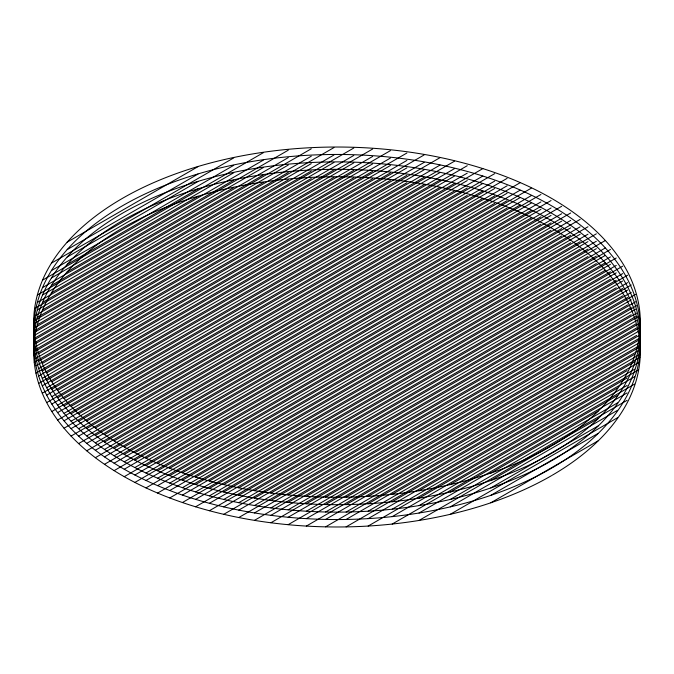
<?xml version="1.0" encoding="UTF-8"?>
<svg xmlns="http://www.w3.org/2000/svg" width="674" height="674" viewBox="0 0 674 674"><rect width="100%" height="100%" fill="white"/><g stroke="black" fill="none" stroke-linecap="round" stroke-linejoin="round"><path stroke-width="1.01" d="M552.158 445.573L554.281 444.326A303.308 175.114 0 0 0 412.926 152.602A303.308 175.114 0 0 0 44.374 368.206A303.308 175.114 0 0 0 551.475 445.969M552.158 453.004L554.281 451.749A303.308 175.114 0 0 0 412.926 160.033A303.308 175.114 0 0 0 44.374 375.637A303.308 175.114 0 0 0 551.475 453.391M552.158 460.426L554.281 459.179A303.308 175.114 0 0 0 412.926 167.464A303.308 175.114 0 0 0 44.374 383.068A303.308 175.114 0 0 0 551.475 460.822M552.158 467.857L554.281 466.61A303.308 175.114 0 0 0 412.926 174.895A303.308 175.114 0 0 0 44.374 390.499A303.308 175.114 0 0 0 551.475 468.253M552.158 475.288L554.281 474.041A303.308 175.114 0 0 0 412.926 182.325A303.308 175.114 0 0 0 44.374 397.93A303.308 175.114 0 0 0 551.475 475.684M67.173 242.16L198.004 166.63M67.173 249.591L198.004 174.06M51.426 263.146L233.726 157.893M67.173 257.021L198.004 181.491M51.426 270.577L233.726 165.324M67.173 264.452L198.004 188.922M42.538 280.165L263.441 152.627M51.426 278L233.726 172.755M67.173 271.883L198.004 196.353M42.538 287.596L263.441 160.05M51.426 285.431L233.726 180.185M37.348 295.043L288.278 150.176M42.538 295.018L263.441 167.481M51.426 292.861L233.726 187.608M37.348 302.474L288.278 157.606M42.538 302.449L263.441 174.911M34.61 308.515L311.278 148.777M37.348 309.905L288.278 165.029M42.538 309.88L263.441 182.342M34.61 315.938L311.278 156.208M37.348 317.336L288.278 172.46M33.7 320.925L333.959 147.572M34.61 323.368L311.278 163.639M37.348 324.767L288.278 179.891M33.7 328.356L333.959 155.003M34.61 330.799L311.278 171.07M34.222 332.509L353.791 148.01M33.7 335.787L333.959 162.434M34.61 338.23L311.278 178.5M34.222 339.94L353.791 155.441M33.7 343.218L333.959 169.865M35.941 343.411L372.655 149.005M34.222 347.371L353.791 162.872M33.7 350.64L333.959 177.287M35.941 350.834L372.655 156.435M34.222 354.802L353.791 170.303M38.662 353.724L390.398 150.647M35.941 358.265L372.655 163.866M34.222 362.224L353.791 177.734M38.662 361.146L390.398 158.078M35.941 365.696L372.655 171.297M42.285 363.522L406.885 153.015M38.662 368.577L390.398 165.509M35.941 373.126L372.655 178.72M42.285 370.953L406.885 160.446M38.662 376.008L390.398 172.94M46.691 372.857L424.165 154.927M42.285 378.375L406.885 167.877M38.662 383.439L390.398 180.371M46.691 380.288L424.165 162.358M42.285 385.806L406.885 175.307M51.831 381.779L440.021 157.665M46.691 387.719L424.165 169.789M42.285 393.237L406.885 182.738M51.831 389.21L440.021 165.088M46.691 395.149L424.165 177.22M57.627 390.322L454.402 161.246M51.831 396.641L440.021 172.519M46.691 402.58L424.165 184.651M57.627 397.753L454.402 168.677M51.831 404.071L440.021 179.95M64.047 398.502L467.251 165.711M57.627 405.184L454.402 176.108M51.831 411.502L440.021 187.38M64.047 405.933L467.251 173.142M57.627 412.614L454.402 183.539M71.056 406.346L482.845 168.601M64.047 413.364L467.251 180.573M57.627 420.037L454.402 190.969M71.056 413.769L482.845 176.032M64.047 420.787L467.251 188.004M78.622 413.861L494.699 173.639M71.056 421.199L482.845 183.463M64.047 428.217L467.251 195.426M78.622 421.292L494.699 181.07M71.056 428.63L482.845 190.885M86.727 421.065L507.092 178.374M78.622 428.723L494.699 188.501M71.056 436.061L482.845 198.316M86.727 428.496L507.092 185.805M78.622 436.145L494.699 195.932M95.354 427.973L520.008 182.806M86.727 435.926L507.092 193.236M78.622 443.576L494.699 203.363M95.354 435.404L520.008 190.237M86.727 443.357L507.092 200.658M104.487 434.587L531.289 188.181M95.354 442.835L520.008 197.659M86.727 450.788L507.092 208.089M104.487 442.018L531.289 195.612M95.354 450.266L520.008 205.09M114.125 440.914L540.919 194.508M104.487 449.448L531.289 203.043M95.354 457.697L520.008 212.521M114.125 448.345L540.919 201.93M104.487 456.879L531.289 210.465M124.252 446.955L551.054 200.54M114.125 455.776L540.919 209.361M104.487 464.31L531.289 217.896M124.252 454.386L551.054 207.971M114.125 463.198L540.919 216.792M134.876 452.709L561.678 206.295M124.252 461.808L551.054 215.402M114.125 470.629L540.919 224.223M134.876 460.131L561.678 213.725M124.252 469.239L551.054 222.833M145.997 458.168L570.651 213.001M134.876 467.562L561.678 221.156M124.252 476.67L551.054 230.264M145.997 465.599L570.651 220.432M134.876 474.993L561.678 228.587M157.623 463.35L580.129 219.412M145.997 473.03L570.651 227.863M134.876 482.424L561.678 236.018M157.623 470.781L580.129 226.843M145.997 480.461L570.651 235.293M169.755 468.228L587.972 226.776M157.623 478.211L580.129 234.274M145.997 487.892L570.651 242.716M169.755 475.659L587.972 234.198M157.623 485.634L580.129 241.705M182.418 472.803L596.347 233.827M169.755 483.089L587.972 241.629M157.623 493.065L580.129 249.136M182.418 480.233L596.347 241.258M169.755 490.52L587.972 249.06M195.62 477.066L605.26 240.567M182.418 487.664L596.347 248.681M169.755 497.943L587.972 256.491M195.62 484.496L605.26 247.998M182.418 495.095L596.347 256.112M209.395 481L610.459 249.456M195.62 491.927L605.26 255.421M182.418 502.526L596.347 263.542M209.395 488.431L610.459 256.887M195.62 499.358L605.26 262.852M223.768 484.598L616.247 257.999M209.395 495.862L610.459 264.309M195.62 506.789L605.26 270.282M223.768 492.02L616.247 265.43M209.395 503.293L610.459 271.74M238.773 487.816L622.675 266.171M223.768 499.451L616.247 272.852M209.395 510.724L610.459 279.171M238.773 495.247L622.675 273.602M223.768 506.882L616.247 280.283M254.46 490.647L627.646 275.194M238.773 502.678L622.675 281.033M223.768 514.313L616.247 287.714M254.46 498.078L627.646 282.625M238.773 510.108L622.675 288.464M270.897 493.048L631.209 285.018M254.46 505.508L627.646 290.056M238.773 517.539L622.675 295.894M270.897 500.479L631.209 292.449M254.46 512.939L627.646 297.478M288.152 494.969L635.599 294.378M270.897 507.901L631.209 299.879M254.46 520.362L627.646 304.909M288.152 502.4L635.599 301.8M270.897 515.332L631.209 307.31M306.341 496.359L636.627 305.667M288.152 509.83L635.599 309.231M270.897 522.763L631.209 314.741M306.341 503.79L636.627 313.098M288.152 517.261L635.599 316.662M325.593 497.134L638.716 316.35M306.341 511.221L636.627 320.529M288.152 524.684L635.599 324.093M325.593 504.565L638.716 323.781M306.341 518.643L636.627 327.96M346.099 497.176L639.929 327.539M325.593 511.987L638.716 331.204M306.341 526.074L636.627 335.391M346.099 504.607L639.929 334.97M325.593 519.418L638.716 338.634M368.156 496.325L638.388 340.311M346.099 512.038L639.929 342.4M325.593 526.849L638.716 346.065M368.156 503.756L638.388 347.742M346.099 519.469L639.929 349.823M392.209 494.328L634.563 354.406M368.156 511.187L638.388 355.173M346.099 526.891L639.929 357.254M392.209 501.759L634.563 361.837M368.156 518.618L638.388 362.604M419.034 490.731L627.073 370.616M392.209 509.19L634.563 369.268M368.156 526.049L638.388 370.026M419.034 498.162L627.073 378.047M392.209 516.621L634.563 376.699M450.257 484.589L617.544 388.005M419.034 505.584L627.073 385.477M392.209 524.052L634.563 384.129M450.257 492.02L617.544 395.436M419.034 513.015L627.073 392.908M490.79 473.081L598.023 411.165M450.257 499.451L617.544 402.867M419.034 520.446L627.073 400.339M490.79 480.503L598.023 418.596M450.257 506.873L617.544 410.298M490.79 487.934L598.023 426.027M450.257 514.304L617.544 417.728M490.79 495.365L598.023 433.458M490.79 502.796L598.023 440.88"/></g></svg>
